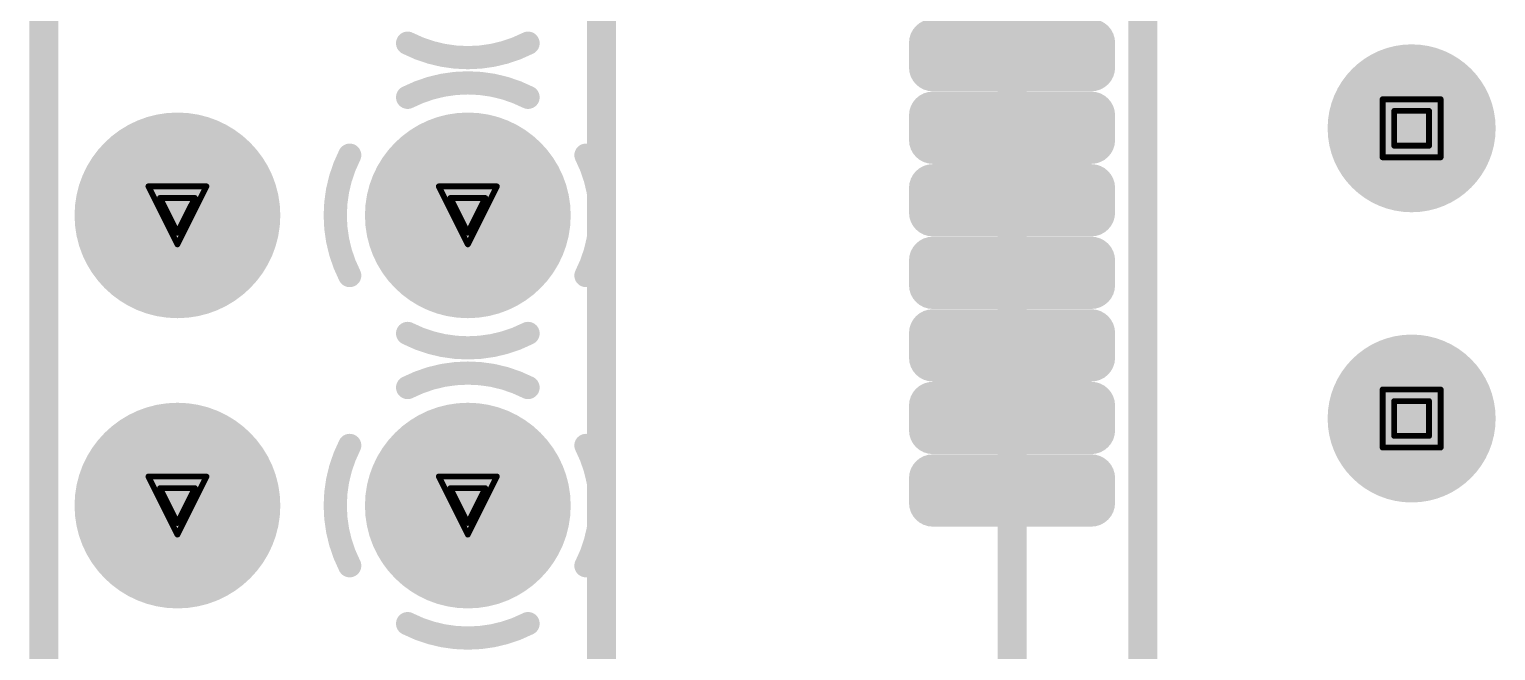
# Model space of a CAD drawing. Header units: inches. Extents: x -1.3 to 11.9, y -6.8 to 4.2.
# Drawn here: x 2.979 to 3.484, y 2.025 to 2.239 of the extents above; entities that cross this region are included whole.
import ezdxf

# ---------------------------------------------------------------- set-up
doc = ezdxf.new("R2010")
doc.units = ezdxf.units.IN
doc.header["$MEASUREMENT"] = 0
for name, color, linetype in [('02_GND1', 76, 'Continuous'), ('03_SIG1', 76, 'Continuous'), ('04_GND2', 16, 'Continuous'), ('05_SIG2', 156, 'Continuous'), ('06_GND3', 216, 'Continuous'), ('07_SIG3', 216, 'Continuous'), ('08_GND4', 136, 'Continuous'), ('09_PWR1', 136, 'Continuous'), ('10_PWR2', 136, 'Continuous'), ('11_GND5', 136, 'Continuous'), ('12_SIG4', 7, 'Continuous'), ('13_GND6', 136, 'Continuous'), ('14_SIG5', 136, 'Continuous'), ('15_GND7', 136, 'Continuous'), ('BOTTOM', 5, 'Continuous'), ('Bottom Solder', 6, 'Continuous'), ('FAB_DWG_INFO', 1, 'Continuous'), ('Multi-Layer', 9, 'Continuous'), ('Pad Holes', 156, 'Continuous'), ('TOP', 1, 'Continuous'), ('Top Overlay', 2, 'Continuous'), ('Top Paste', 8, 'Continuous'), ('Top Solder', 216, 'Continuous')]:
    doc.layers.add(name, color=color, linetype=linetype)

# ---------------------------------------------------------------- blocks, each defined once
blk = doc.blocks.new('HEADER_10_2_29')
at = {"layer": '02_GND1'}
h = blk.add_hatch(color=76, dxfattribs=at)
edge = h.paths.add_edge_path()
edge.add_arc((0.7, 0), 0.03365, 0, 360)
h = blk.add_hatch(color=76, dxfattribs=at)
edge = h.paths.add_edge_path()
edge.add_arc((0.8, 0), 0.03365, 0, 360)
at = {"layer": '03_SIG1'}
h = blk.add_hatch(color=76, dxfattribs=at)
edge = h.paths.add_edge_path()
edge.add_arc((0.7, 0.1), 0.03346, 0, 360)
h = blk.add_hatch(color=76, dxfattribs=at)
edge = h.paths.add_edge_path()
edge.add_arc((0.8, 0.1), 0.03346, 0, 360)
h = blk.add_hatch(color=76, dxfattribs=at)
edge = h.paths.add_edge_path()
edge.add_arc((0.7, 0), 0.03346, 0, 360)
h = blk.add_hatch(color=76, dxfattribs=at)
edge = h.paths.add_edge_path()
edge.add_arc((0.8, 0), 0.03346, 0, 360)
at = {"layer": '04_GND2'}
h = blk.add_hatch(color=16, dxfattribs=at)
edge = h.paths.add_edge_path()
edge.add_arc((0.7, 0), 0.03365, 0, 360)
h = blk.add_hatch(color=16, dxfattribs=at)
edge = h.paths.add_edge_path()
edge.add_arc((0.8, 0), 0.03365, 0, 360)
at = {"layer": '05_SIG2'}
h = blk.add_hatch(color=156, dxfattribs=at)
edge = h.paths.add_edge_path()
edge.add_arc((0.7, 0.1), 0.03346, 0, 360)
h = blk.add_hatch(color=156, dxfattribs=at)
edge = h.paths.add_edge_path()
edge.add_arc((0.8, 0.1), 0.03346, 0, 360)
h = blk.add_hatch(color=156, dxfattribs=at)
edge = h.paths.add_edge_path()
edge.add_arc((0.7, 0), 0.03346, 0, 360)
h = blk.add_hatch(color=156, dxfattribs=at)
edge = h.paths.add_edge_path()
edge.add_arc((0.8, 0), 0.03346, 0, 360)
at = {"layer": '06_GND3'}
h = blk.add_hatch(color=216, dxfattribs=at)
edge = h.paths.add_edge_path()
edge.add_arc((0.7, 0), 0.03365, 0, 360)
h = blk.add_hatch(color=216, dxfattribs=at)
edge = h.paths.add_edge_path()
edge.add_arc((0.8, 0), 0.03365, 0, 360)
at = {"layer": '07_SIG3'}
h = blk.add_hatch(color=216, dxfattribs=at)
edge = h.paths.add_edge_path()
edge.add_arc((0.7, 0.1), 0.03346, 0, 360)
h = blk.add_hatch(color=216, dxfattribs=at)
edge = h.paths.add_edge_path()
edge.add_arc((0.8, 0.1), 0.03346, 0, 360)
h = blk.add_hatch(color=216, dxfattribs=at)
edge = h.paths.add_edge_path()
edge.add_arc((0.7, 0), 0.03346, 0, 360)
h = blk.add_hatch(color=216, dxfattribs=at)
edge = h.paths.add_edge_path()
edge.add_arc((0.8, 0), 0.03346, 0, 360)
at = {"layer": '08_GND4'}
h = blk.add_hatch(color=136, dxfattribs=at)
edge = h.paths.add_edge_path()
edge.add_arc((0.7, 0), 0.03365, 0, 360)
h = blk.add_hatch(color=136, dxfattribs=at)
edge = h.paths.add_edge_path()
edge.add_arc((0.8, 0), 0.03365, 0, 360)
at = {"layer": '09_PWR1'}
h = blk.add_hatch(color=136, dxfattribs=at)
edge = h.paths.add_edge_path()
edge.add_arc((0.7, 0.1), 0.03365, 0, 360)
h = blk.add_hatch(color=136, dxfattribs=at)
edge = h.paths.add_edge_path()
edge.add_arc((0.8, 0.1), 0.03365, 0, 360)
h = blk.add_hatch(color=136, dxfattribs=at)
edge = h.paths.add_edge_path()
edge.add_arc((0.7, 0), 0.03365, 0, 360)
h = blk.add_hatch(color=136, dxfattribs=at)
edge = h.paths.add_edge_path()
edge.add_arc((0.8, 0), 0.03365, 0, 360)
at = {"layer": '10_PWR2'}
h = blk.add_hatch(color=136, dxfattribs=at)
edge = h.paths.add_edge_path()
edge.add_arc((0.7, 0.1), 0.03365, 0, 360)
h = blk.add_hatch(color=136, dxfattribs=at)
edge = h.paths.add_edge_path()
edge.add_arc((0.8, 0.1), 0.03365, 0, 360)
h = blk.add_hatch(color=136, dxfattribs=at)
edge = h.paths.add_edge_path()
edge.add_arc((0.7, 0), 0.03365, 0, 360)
h = blk.add_hatch(color=136, dxfattribs=at)
edge = h.paths.add_edge_path()
edge.add_arc((0.8, 0), 0.03365, 0, 360)
at = {"layer": '11_GND5'}
h = blk.add_hatch(color=136, dxfattribs=at)
edge = h.paths.add_edge_path()
edge.add_arc((0.7, 0.1), 0.03365, 0, 360)
h = blk.add_hatch(color=136, dxfattribs=at)
edge = h.paths.add_edge_path()
edge.add_arc((0.8, 0.1), 0.03365, 0, 360)
h = blk.add_hatch(color=136, dxfattribs=at)
edge = h.paths.add_edge_path()
edge.add_arc((0.7, 0), 0.03365, 0, 360)
h = blk.add_hatch(color=136, dxfattribs=at)
edge = h.paths.add_edge_path()
edge.add_arc((0.8, 0), 0.03365, 0, 360)
at = {"layer": '12_SIG4'}
h = blk.add_hatch(color=7, dxfattribs=at)
edge = h.paths.add_edge_path()
edge.add_arc((0.7, 0.1), 0.03346, 0, 360)
h = blk.add_hatch(color=7, dxfattribs=at)
edge = h.paths.add_edge_path()
edge.add_arc((0.8, 0.1), 0.03346, 0, 360)
h = blk.add_hatch(color=7, dxfattribs=at)
edge = h.paths.add_edge_path()
edge.add_arc((0.7, 0), 0.03346, 0, 360)
h = blk.add_hatch(color=7, dxfattribs=at)
edge = h.paths.add_edge_path()
edge.add_arc((0.8, 0), 0.03346, 0, 360)
at = {"layer": '13_GND6'}
h = blk.add_hatch(color=136, dxfattribs=at)
edge = h.paths.add_edge_path()
edge.add_arc((0.7, 0.1), 0.03365, 0, 360)
h = blk.add_hatch(color=136, dxfattribs=at)
edge = h.paths.add_edge_path()
edge.add_arc((0.8, 0.1), 0.03365, 0, 360)
h = blk.add_hatch(color=136, dxfattribs=at)
edge = h.paths.add_edge_path()
edge.add_arc((0.7, 0), 0.03365, 0, 360)
h = blk.add_hatch(color=136, dxfattribs=at)
edge = h.paths.add_edge_path()
edge.add_arc((0.8, 0), 0.03365, 0, 360)
at = {"layer": '14_SIG5'}
h = blk.add_hatch(color=136, dxfattribs=at)
edge = h.paths.add_edge_path()
edge.add_arc((0.7, 0.1), 0.03346, 0, 360)
h = blk.add_hatch(color=136, dxfattribs=at)
edge = h.paths.add_edge_path()
edge.add_arc((0.8, 0.1), 0.03346, 0, 360)
h = blk.add_hatch(color=136, dxfattribs=at)
edge = h.paths.add_edge_path()
edge.add_arc((0.7, 0), 0.03346, 0, 360)
h = blk.add_hatch(color=136, dxfattribs=at)
edge = h.paths.add_edge_path()
edge.add_arc((0.8, 0), 0.03346, 0, 360)
at = {"layer": '15_GND7'}
h = blk.add_hatch(color=136, dxfattribs=at)
edge = h.paths.add_edge_path()
edge.add_arc((0.7, 0.1), 0.03365, 0, 360)
h = blk.add_hatch(color=136, dxfattribs=at)
edge = h.paths.add_edge_path()
edge.add_arc((0.8, 0.1), 0.03365, 0, 360)
h = blk.add_hatch(color=136, dxfattribs=at)
edge = h.paths.add_edge_path()
edge.add_arc((0.7, 0), 0.03365, 0, 360)
h = blk.add_hatch(color=136, dxfattribs=at)
edge = h.paths.add_edge_path()
edge.add_arc((0.8, 0), 0.03365, 0, 360)
at = {"layer": 'BOTTOM'}
h = blk.add_hatch(color=5, dxfattribs=at)
edge = h.paths.add_edge_path()
edge.add_arc((0.7, 0.1), 0.03346, 0, 360)
h = blk.add_hatch(color=5, dxfattribs=at)
edge = h.paths.add_edge_path()
edge.add_arc((0.8, 0.1), 0.03346, 0, 360)
h = blk.add_hatch(color=5, dxfattribs=at)
edge = h.paths.add_edge_path()
edge.add_arc((0.7, 0), 0.03346, 0, 360)
h = blk.add_hatch(color=5, dxfattribs=at)
edge = h.paths.add_edge_path()
edge.add_arc((0.8, 0), 0.03346, 0, 360)
at = {"layer": 'Bottom Solder'}
h = blk.add_hatch(color=6, dxfattribs=at)
edge = h.paths.add_edge_path()
edge.add_arc((0.7, 0.1), 0.03543, 0, 360)
h = blk.add_hatch(color=6, dxfattribs=at)
edge = h.paths.add_edge_path()
edge.add_arc((0.8, 0.1), 0.03543, 0, 360)
h = blk.add_hatch(color=6, dxfattribs=at)
edge = h.paths.add_edge_path()
edge.add_arc((0.7, 0), 0.03543, 0, 360)
h = blk.add_hatch(color=6, dxfattribs=at)
edge = h.paths.add_edge_path()
edge.add_arc((0.8, 0), 0.03543, 0, 360)
at = {"layer": 'Multi-Layer'}
h = blk.add_hatch(color=9, dxfattribs=at)
edge = h.paths.add_edge_path()
edge.add_arc((0.7, 0.1), 0.03346, 0, 360)
h = blk.add_hatch(color=9, dxfattribs=at)
edge = h.paths.add_edge_path()
edge.add_arc((0.8, 0.1), 0.03346, 0, 360)
h = blk.add_hatch(color=9, dxfattribs=at)
edge = h.paths.add_edge_path()
edge.add_arc((0.7, 0), 0.03346, 0, 360)
h = blk.add_hatch(color=9, dxfattribs=at)
edge = h.paths.add_edge_path()
edge.add_arc((0.8, 0), 0.03346, 0, 360)
at = {"layer": 'Pad Holes'}
h = blk.add_hatch(color=7, dxfattribs=at)
edge = h.paths.add_edge_path()
edge.add_arc((0.7, 0.1), 0.02165, 0, 360)
h = blk.add_hatch(color=7, dxfattribs=at)
edge = h.paths.add_edge_path()
edge.add_arc((0.8, 0.1), 0.02165, 0, 360)
h = blk.add_hatch(color=7, dxfattribs=at)
edge = h.paths.add_edge_path()
edge.add_arc((0.7, 0), 0.02165, 0, 360)
h = blk.add_hatch(color=7, dxfattribs=at)
edge = h.paths.add_edge_path()
edge.add_arc((0.8, 0), 0.02165, 0, 360)
at = {"layer": 'TOP'}
h = blk.add_hatch(color=1, dxfattribs=at)
edge = h.paths.add_edge_path()
edge.add_arc((0.7, 0.1), 0.03346, 0, 360)
h = blk.add_hatch(color=1, dxfattribs=at)
edge = h.paths.add_edge_path()
edge.add_arc((0.8, 0.1), 0.03346, 0, 360)
h = blk.add_hatch(color=1, dxfattribs=at)
edge = h.paths.add_edge_path()
edge.add_arc((0.7, 0), 0.03346, 0, 360)
h = blk.add_hatch(color=1, dxfattribs=at)
edge = h.paths.add_edge_path()
edge.add_arc((0.8, 0), 0.03346, 0, 360)
at = {"layer": 'Top Solder'}
h = blk.add_hatch(color=216, dxfattribs=at)
edge = h.paths.add_edge_path()
edge.add_arc((0.7, 0.1), 0.03543, 0, 360)
h = blk.add_hatch(color=216, dxfattribs=at)
edge = h.paths.add_edge_path()
edge.add_arc((0.8, 0.1), 0.03543, 0, 360)
h = blk.add_hatch(color=216, dxfattribs=at)
edge = h.paths.add_edge_path()
edge.add_arc((0.7, 0), 0.03543, 0, 360)
h = blk.add_hatch(color=216, dxfattribs=at)
edge = h.paths.add_edge_path()
edge.add_arc((0.8, 0), 0.03543, 0, 360)
at = {"layer": '02_GND1'}
for points in [[(0.67927, 0.14068, 0.008, 0.008, -0.240079), (0.72073, 0.14068, 0.008, 0.008, 0)], [(0.77927, 0.14068, 0.008, 0.008, -0.240079), (0.82073, 0.14068, 0.008, 0.008, 0)], [(0.64068, 0.12073, 0.008, 0.008, -0.240079), (0.64068, 0.07927, 0.008, 0.008, 0)], [(0.65932, 0.07927, 0.008, 0.008, -0.240079), (0.65932, 0.12073, 0.008, 0.008, 0)], [(0.74068, 0.12073, 0.008, 0.008, -0.240079), (0.74068, 0.07927, 0.008, 0.008, 0)], [(0.75932, 0.07927, 0.008, 0.008, -0.240079), (0.75932, 0.12073, 0.008, 0.008, 0)], [(0.84068, 0.12073, 0.008, 0.008, -0.240079), (0.84068, 0.07927, 0.008, 0.008, 0)], [(0.72073, 0.05932, 0.008, 0.008, -0.240079), (0.67927, 0.05932, 0.008, 0.008, 0)], [(0.82073, 0.05932, 0.008, 0.008, -0.240079), (0.77927, 0.05932, 0.008, 0.008, 0)]]:
    blk.add_lwpolyline(points, format="xyseb", dxfattribs=at)
for points in [[(0.67727, 0.14068, 0.004, 0.004, 1), (0.68127, 0.14068, 0.004, 0.004, 1)], [(0.71873, 0.14068, 0.004, 0.004, 1), (0.72273, 0.14068, 0.004, 0.004, 1)], [(0.77727, 0.14068, 0.004, 0.004, 1), (0.78127, 0.14068, 0.004, 0.004, 1)], [(0.81873, 0.14068, 0.004, 0.004, 1), (0.82273, 0.14068, 0.004, 0.004, 1)], [(0.63868, 0.12073, 0.004, 0.004, 1), (0.64268, 0.12073, 0.004, 0.004, 1)], [(0.65732, 0.12073, 0.004, 0.004, 1), (0.66132, 0.12073, 0.004, 0.004, 1)], [(0.73868, 0.12073, 0.004, 0.004, 1), (0.74268, 0.12073, 0.004, 0.004, 1)], [(0.75732, 0.12073, 0.004, 0.004, 1), (0.76132, 0.12073, 0.004, 0.004, 1)], [(0.83868, 0.12073, 0.004, 0.004, 1), (0.84268, 0.12073, 0.004, 0.004, 1)], [(0.63868, 0.07927, 0.004, 0.004, 1), (0.64268, 0.07927, 0.004, 0.004, 1)], [(0.65732, 0.07927, 0.004, 0.004, 1), (0.66132, 0.07927, 0.004, 0.004, 1)], [(0.73868, 0.07927, 0.004, 0.004, 1), (0.74268, 0.07927, 0.004, 0.004, 1)], [(0.75732, 0.07927, 0.004, 0.004, 1), (0.76132, 0.07927, 0.004, 0.004, 1)], [(0.83868, 0.07927, 0.004, 0.004, 1), (0.84268, 0.07927, 0.004, 0.004, 1)], [(0.67727, 0.05932, 0.004, 0.004, 1), (0.68127, 0.05932, 0.004, 0.004, 1)], [(0.71873, 0.05932, 0.004, 0.004, 1), (0.72273, 0.05932, 0.004, 0.004, 1)], [(0.77727, 0.05932, 0.004, 0.004, 1), (0.78127, 0.05932, 0.004, 0.004, 1)], [(0.81873, 0.05932, 0.004, 0.004, 1), (0.82273, 0.05932, 0.004, 0.004, 1)]]:
    blk.add_lwpolyline(points, format="xyseb", close=True, dxfattribs=at)
at = {"layer": '04_GND2'}
for points in [[(0.67927, 0.14068, 0.008, 0.008, -0.240079), (0.72073, 0.14068, 0.008, 0.008, 0)], [(0.77927, 0.14068, 0.008, 0.008, -0.240079), (0.82073, 0.14068, 0.008, 0.008, 0)], [(0.64068, 0.12073, 0.008, 0.008, -0.240079), (0.64068, 0.07927, 0.008, 0.008, 0)], [(0.65932, 0.07927, 0.008, 0.008, -0.240079), (0.65932, 0.12073, 0.008, 0.008, 0)], [(0.74068, 0.12073, 0.008, 0.008, -0.240079), (0.74068, 0.07927, 0.008, 0.008, 0)], [(0.75932, 0.07927, 0.008, 0.008, -0.240079), (0.75932, 0.12073, 0.008, 0.008, 0)], [(0.84068, 0.12073, 0.008, 0.008, -0.240079), (0.84068, 0.07927, 0.008, 0.008, 0)], [(0.72073, 0.05932, 0.008, 0.008, -0.240079), (0.67927, 0.05932, 0.008, 0.008, 0)], [(0.82073, 0.05932, 0.008, 0.008, -0.240079), (0.77927, 0.05932, 0.008, 0.008, 0)]]:
    blk.add_lwpolyline(points, format="xyseb", dxfattribs=at)
for points in [[(0.67727, 0.14068, 0.004, 0.004, 1), (0.68127, 0.14068, 0.004, 0.004, 1)], [(0.71873, 0.14068, 0.004, 0.004, 1), (0.72273, 0.14068, 0.004, 0.004, 1)], [(0.77727, 0.14068, 0.004, 0.004, 1), (0.78127, 0.14068, 0.004, 0.004, 1)], [(0.81873, 0.14068, 0.004, 0.004, 1), (0.82273, 0.14068, 0.004, 0.004, 1)], [(0.63868, 0.12073, 0.004, 0.004, 1), (0.64268, 0.12073, 0.004, 0.004, 1)], [(0.65732, 0.12073, 0.004, 0.004, 1), (0.66132, 0.12073, 0.004, 0.004, 1)], [(0.73868, 0.12073, 0.004, 0.004, 1), (0.74268, 0.12073, 0.004, 0.004, 1)], [(0.75732, 0.12073, 0.004, 0.004, 1), (0.76132, 0.12073, 0.004, 0.004, 1)], [(0.83868, 0.12073, 0.004, 0.004, 1), (0.84268, 0.12073, 0.004, 0.004, 1)], [(0.63868, 0.07927, 0.004, 0.004, 1), (0.64268, 0.07927, 0.004, 0.004, 1)], [(0.65732, 0.07927, 0.004, 0.004, 1), (0.66132, 0.07927, 0.004, 0.004, 1)], [(0.73868, 0.07927, 0.004, 0.004, 1), (0.74268, 0.07927, 0.004, 0.004, 1)], [(0.75732, 0.07927, 0.004, 0.004, 1), (0.76132, 0.07927, 0.004, 0.004, 1)], [(0.83868, 0.07927, 0.004, 0.004, 1), (0.84268, 0.07927, 0.004, 0.004, 1)], [(0.67727, 0.05932, 0.004, 0.004, 1), (0.68127, 0.05932, 0.004, 0.004, 1)], [(0.71873, 0.05932, 0.004, 0.004, 1), (0.72273, 0.05932, 0.004, 0.004, 1)], [(0.77727, 0.05932, 0.004, 0.004, 1), (0.78127, 0.05932, 0.004, 0.004, 1)], [(0.81873, 0.05932, 0.004, 0.004, 1), (0.82273, 0.05932, 0.004, 0.004, 1)]]:
    blk.add_lwpolyline(points, format="xyseb", close=True, dxfattribs=at)
at = {"layer": '06_GND3'}
for points in [[(0.67927, 0.14068, 0.008, 0.008, -0.240079), (0.72073, 0.14068, 0.008, 0.008, 0)], [(0.77927, 0.14068, 0.008, 0.008, -0.240079), (0.82073, 0.14068, 0.008, 0.008, 0)], [(0.64068, 0.12073, 0.008, 0.008, -0.240079), (0.64068, 0.07927, 0.008, 0.008, 0)], [(0.65932, 0.07927, 0.008, 0.008, -0.240079), (0.65932, 0.12073, 0.008, 0.008, 0)], [(0.74068, 0.12073, 0.008, 0.008, -0.240079), (0.74068, 0.07927, 0.008, 0.008, 0)], [(0.75932, 0.07927, 0.008, 0.008, -0.240079), (0.75932, 0.12073, 0.008, 0.008, 0)], [(0.84068, 0.12073, 0.008, 0.008, -0.240079), (0.84068, 0.07927, 0.008, 0.008, 0)], [(0.72073, 0.05932, 0.008, 0.008, -0.240079), (0.67927, 0.05932, 0.008, 0.008, 0)], [(0.82073, 0.05932, 0.008, 0.008, -0.240079), (0.77927, 0.05932, 0.008, 0.008, 0)]]:
    blk.add_lwpolyline(points, format="xyseb", dxfattribs=at)
for points in [[(0.67727, 0.14068, 0.004, 0.004, 1), (0.68127, 0.14068, 0.004, 0.004, 1)], [(0.71873, 0.14068, 0.004, 0.004, 1), (0.72273, 0.14068, 0.004, 0.004, 1)], [(0.77727, 0.14068, 0.004, 0.004, 1), (0.78127, 0.14068, 0.004, 0.004, 1)], [(0.81873, 0.14068, 0.004, 0.004, 1), (0.82273, 0.14068, 0.004, 0.004, 1)], [(0.63868, 0.12073, 0.004, 0.004, 1), (0.64268, 0.12073, 0.004, 0.004, 1)], [(0.65732, 0.12073, 0.004, 0.004, 1), (0.66132, 0.12073, 0.004, 0.004, 1)], [(0.73868, 0.12073, 0.004, 0.004, 1), (0.74268, 0.12073, 0.004, 0.004, 1)], [(0.75732, 0.12073, 0.004, 0.004, 1), (0.76132, 0.12073, 0.004, 0.004, 1)], [(0.83868, 0.12073, 0.004, 0.004, 1), (0.84268, 0.12073, 0.004, 0.004, 1)], [(0.63868, 0.07927, 0.004, 0.004, 1), (0.64268, 0.07927, 0.004, 0.004, 1)], [(0.65732, 0.07927, 0.004, 0.004, 1), (0.66132, 0.07927, 0.004, 0.004, 1)], [(0.73868, 0.07927, 0.004, 0.004, 1), (0.74268, 0.07927, 0.004, 0.004, 1)], [(0.75732, 0.07927, 0.004, 0.004, 1), (0.76132, 0.07927, 0.004, 0.004, 1)], [(0.83868, 0.07927, 0.004, 0.004, 1), (0.84268, 0.07927, 0.004, 0.004, 1)], [(0.67727, 0.05932, 0.004, 0.004, 1), (0.68127, 0.05932, 0.004, 0.004, 1)], [(0.71873, 0.05932, 0.004, 0.004, 1), (0.72273, 0.05932, 0.004, 0.004, 1)], [(0.77727, 0.05932, 0.004, 0.004, 1), (0.78127, 0.05932, 0.004, 0.004, 1)], [(0.81873, 0.05932, 0.004, 0.004, 1), (0.82273, 0.05932, 0.004, 0.004, 1)]]:
    blk.add_lwpolyline(points, format="xyseb", close=True, dxfattribs=at)
at = {"layer": '08_GND4'}
for points in [[(0.67927, 0.14068, 0.008, 0.008, -0.240079), (0.72073, 0.14068, 0.008, 0.008, 0)], [(0.77927, 0.14068, 0.008, 0.008, -0.240079), (0.82073, 0.14068, 0.008, 0.008, 0)], [(0.64068, 0.12073, 0.008, 0.008, -0.240079), (0.64068, 0.07927, 0.008, 0.008, 0)], [(0.65932, 0.07927, 0.008, 0.008, -0.240079), (0.65932, 0.12073, 0.008, 0.008, 0)], [(0.74068, 0.12073, 0.008, 0.008, -0.240079), (0.74068, 0.07927, 0.008, 0.008, 0)], [(0.75932, 0.07927, 0.008, 0.008, -0.240079), (0.75932, 0.12073, 0.008, 0.008, 0)], [(0.84068, 0.12073, 0.008, 0.008, -0.240079), (0.84068, 0.07927, 0.008, 0.008, 0)], [(0.72073, 0.05932, 0.008, 0.008, -0.240079), (0.67927, 0.05932, 0.008, 0.008, 0)], [(0.82073, 0.05932, 0.008, 0.008, -0.240079), (0.77927, 0.05932, 0.008, 0.008, 0)]]:
    blk.add_lwpolyline(points, format="xyseb", dxfattribs=at)
for points in [[(0.67727, 0.14068, 0.004, 0.004, 1), (0.68127, 0.14068, 0.004, 0.004, 1)], [(0.71873, 0.14068, 0.004, 0.004, 1), (0.72273, 0.14068, 0.004, 0.004, 1)], [(0.77727, 0.14068, 0.004, 0.004, 1), (0.78127, 0.14068, 0.004, 0.004, 1)], [(0.81873, 0.14068, 0.004, 0.004, 1), (0.82273, 0.14068, 0.004, 0.004, 1)], [(0.63868, 0.12073, 0.004, 0.004, 1), (0.64268, 0.12073, 0.004, 0.004, 1)], [(0.65732, 0.12073, 0.004, 0.004, 1), (0.66132, 0.12073, 0.004, 0.004, 1)], [(0.73868, 0.12073, 0.004, 0.004, 1), (0.74268, 0.12073, 0.004, 0.004, 1)], [(0.75732, 0.12073, 0.004, 0.004, 1), (0.76132, 0.12073, 0.004, 0.004, 1)], [(0.83868, 0.12073, 0.004, 0.004, 1), (0.84268, 0.12073, 0.004, 0.004, 1)], [(0.63868, 0.07927, 0.004, 0.004, 1), (0.64268, 0.07927, 0.004, 0.004, 1)], [(0.65732, 0.07927, 0.004, 0.004, 1), (0.66132, 0.07927, 0.004, 0.004, 1)], [(0.73868, 0.07927, 0.004, 0.004, 1), (0.74268, 0.07927, 0.004, 0.004, 1)], [(0.75732, 0.07927, 0.004, 0.004, 1), (0.76132, 0.07927, 0.004, 0.004, 1)], [(0.83868, 0.07927, 0.004, 0.004, 1), (0.84268, 0.07927, 0.004, 0.004, 1)], [(0.67727, 0.05932, 0.004, 0.004, 1), (0.68127, 0.05932, 0.004, 0.004, 1)], [(0.71873, 0.05932, 0.004, 0.004, 1), (0.72273, 0.05932, 0.004, 0.004, 1)], [(0.77727, 0.05932, 0.004, 0.004, 1), (0.78127, 0.05932, 0.004, 0.004, 1)], [(0.81873, 0.05932, 0.004, 0.004, 1), (0.82273, 0.05932, 0.004, 0.004, 1)]]:
    blk.add_lwpolyline(points, format="xyseb", close=True, dxfattribs=at)
at = {"layer": '11_GND5'}
blk.add_lwpolyline([(0.64068, 0.12073, 0.008, 0.008, -0.240079), (0.64068, 0.07927, 0.008, 0.008, 0)], format="xyseb", dxfattribs=at)
for points in [[(0.63868, 0.12073, 0.004, 0.004, 1), (0.64268, 0.12073, 0.004, 0.004, 1)], [(0.63868, 0.07927, 0.004, 0.004, 1), (0.64268, 0.07927, 0.004, 0.004, 1)]]:
    blk.add_lwpolyline(points, format="xyseb", close=True, dxfattribs=at)
at = {"layer": '13_GND6'}
blk.add_lwpolyline([(0.64068, 0.12073, 0.008, 0.008, -0.240079), (0.64068, 0.07927, 0.008, 0.008, 0)], format="xyseb", dxfattribs=at)
for points in [[(0.63868, 0.12073, 0.004, 0.004, 1), (0.64268, 0.12073, 0.004, 0.004, 1)], [(0.63868, 0.07927, 0.004, 0.004, 1), (0.64268, 0.07927, 0.004, 0.004, 1)]]:
    blk.add_lwpolyline(points, format="xyseb", close=True, dxfattribs=at)
at = {"layer": '15_GND7'}
blk.add_lwpolyline([(0.64068, 0.12073, 0.008, 0.008, -0.240079), (0.64068, 0.07927, 0.008, 0.008, 0)], format="xyseb", dxfattribs=at)
for points in [[(0.63868, 0.12073, 0.004, 0.004, 1), (0.64268, 0.12073, 0.004, 0.004, 1)], [(0.63868, 0.07927, 0.004, 0.004, 1), (0.64268, 0.07927, 0.004, 0.004, 1)]]:
    blk.add_lwpolyline(points, format="xyseb", close=True, dxfattribs=at)
at = {"layer": 'Top Overlay'}
for points in [[(0.95, 0.146, 0.01, 0.01, 0), (-0.05, 0.146, 0.01, 0.01, 0)], [(0.95, -0.046, 0.01, 0.01, 0), (-0.05, -0.046, 0.01, 0.01, 0)]]:
    blk.add_lwpolyline(points, format="xyseb", dxfattribs=at)
blk = doc.blocks.new('MICTOR_38_PIN_39')
at = {"layer": '02_GND1'}
h = blk.add_hatch(color=76, dxfattribs=at)
edge = h.paths.add_edge_path()
edge.add_arc((-0.4252, -0.1376), 0.02893, 0, 360)
h = blk.add_hatch(color=76, dxfattribs=at)
edge = h.paths.add_edge_path()
edge.add_arc((-0.3252, -0.1376), 0.02893, 0, 360)
at = {"layer": '03_SIG1'}
h = blk.add_hatch(color=76, dxfattribs=at)
edge = h.paths.add_edge_path()
edge.add_arc((-0.4252, -0.1376), 0.02362, 0, 360)
h = blk.add_hatch(color=76, dxfattribs=at)
edge = h.paths.add_edge_path()
edge.add_arc((-0.3252, -0.1376), 0.02362, 0, 360)
at = {"layer": '04_GND2'}
h = blk.add_hatch(color=16, dxfattribs=at)
edge = h.paths.add_edge_path()
edge.add_arc((-0.4252, -0.1376), 0.02893, 0, 360)
h = blk.add_hatch(color=16, dxfattribs=at)
edge = h.paths.add_edge_path()
edge.add_arc((-0.3252, -0.1376), 0.02893, 0, 360)
at = {"layer": '05_SIG2'}
h = blk.add_hatch(color=156, dxfattribs=at)
edge = h.paths.add_edge_path()
edge.add_arc((-0.4252, -0.1376), 0.02362, 0, 360)
h = blk.add_hatch(color=156, dxfattribs=at)
edge = h.paths.add_edge_path()
edge.add_arc((-0.3252, -0.1376), 0.02362, 0, 360)
at = {"layer": '06_GND3'}
h = blk.add_hatch(color=216, dxfattribs=at)
edge = h.paths.add_edge_path()
edge.add_arc((-0.4252, -0.1376), 0.02893, 0, 360)
h = blk.add_hatch(color=216, dxfattribs=at)
edge = h.paths.add_edge_path()
edge.add_arc((-0.3252, -0.1376), 0.02893, 0, 360)
at = {"layer": '07_SIG3'}
h = blk.add_hatch(color=216, dxfattribs=at)
edge = h.paths.add_edge_path()
edge.add_arc((-0.4252, -0.1376), 0.02362, 0, 360)
h = blk.add_hatch(color=216, dxfattribs=at)
edge = h.paths.add_edge_path()
edge.add_arc((-0.3252, -0.1376), 0.02362, 0, 360)
at = {"layer": '08_GND4'}
h = blk.add_hatch(color=136, dxfattribs=at)
edge = h.paths.add_edge_path()
edge.add_arc((-0.4252, -0.1376), 0.02893, 0, 360)
h = blk.add_hatch(color=136, dxfattribs=at)
edge = h.paths.add_edge_path()
edge.add_arc((-0.3252, -0.1376), 0.02893, 0, 360)
at = {"layer": '09_PWR1'}
h = blk.add_hatch(color=136, dxfattribs=at)
edge = h.paths.add_edge_path()
edge.add_arc((-0.4252, -0.1376), 0.02893, 0, 360)
h = blk.add_hatch(color=136, dxfattribs=at)
edge = h.paths.add_edge_path()
edge.add_arc((-0.3252, -0.1376), 0.02893, 0, 360)
at = {"layer": '10_PWR2'}
h = blk.add_hatch(color=136, dxfattribs=at)
edge = h.paths.add_edge_path()
edge.add_arc((-0.4252, -0.1376), 0.02893, 0, 360)
h = blk.add_hatch(color=136, dxfattribs=at)
edge = h.paths.add_edge_path()
edge.add_arc((-0.3252, -0.1376), 0.02893, 0, 360)
at = {"layer": '11_GND5'}
h = blk.add_hatch(color=136, dxfattribs=at)
edge = h.paths.add_edge_path()
edge.add_arc((-0.4252, -0.1376), 0.02893, 0, 360)
h = blk.add_hatch(color=136, dxfattribs=at)
edge = h.paths.add_edge_path()
edge.add_arc((-0.3252, -0.1376), 0.02893, 0, 360)
at = {"layer": '12_SIG4'}
h = blk.add_hatch(color=7, dxfattribs=at)
edge = h.paths.add_edge_path()
edge.add_arc((-0.4252, -0.1376), 0.02362, 0, 360)
h = blk.add_hatch(color=7, dxfattribs=at)
edge = h.paths.add_edge_path()
edge.add_arc((-0.3252, -0.1376), 0.02362, 0, 360)
at = {"layer": '13_GND6'}
h = blk.add_hatch(color=136, dxfattribs=at)
edge = h.paths.add_edge_path()
edge.add_arc((-0.4252, -0.1376), 0.02893, 0, 360)
h = blk.add_hatch(color=136, dxfattribs=at)
edge = h.paths.add_edge_path()
edge.add_arc((-0.3252, -0.1376), 0.02893, 0, 360)
at = {"layer": '14_SIG5'}
h = blk.add_hatch(color=136, dxfattribs=at)
edge = h.paths.add_edge_path()
edge.add_arc((-0.4252, -0.1376), 0.02362, 0, 360)
h = blk.add_hatch(color=136, dxfattribs=at)
edge = h.paths.add_edge_path()
edge.add_arc((-0.3252, -0.1376), 0.02362, 0, 360)
at = {"layer": '15_GND7'}
h = blk.add_hatch(color=136, dxfattribs=at)
edge = h.paths.add_edge_path()
edge.add_arc((-0.4252, -0.1376), 0.02893, 0, 360)
h = blk.add_hatch(color=136, dxfattribs=at)
edge = h.paths.add_edge_path()
edge.add_arc((-0.3252, -0.1376), 0.02893, 0, 360)
at = {"layer": 'BOTTOM'}
h = blk.add_hatch(color=5, dxfattribs=at)
edge = h.paths.add_edge_path()
edge.add_arc((-0.4252, -0.1376), 0.02362, 0, 360)
h = blk.add_hatch(color=5, dxfattribs=at)
edge = h.paths.add_edge_path()
edge.add_arc((-0.3252, -0.1376), 0.02362, 0, 360)
at = {"layer": 'Bottom Solder'}
h = blk.add_hatch(color=6, dxfattribs=at)
edge = h.paths.add_edge_path()
edge.add_arc((-0.4252, -0.1376), 0.02762, 0, 360)
h = blk.add_hatch(color=6, dxfattribs=at)
edge = h.paths.add_edge_path()
edge.add_arc((-0.3252, -0.1376), 0.02762, 0, 360)
at = {"layer": 'Multi-Layer'}
h = blk.add_hatch(color=9, dxfattribs=at)
edge = h.paths.add_edge_path()
edge.add_arc((-0.4252, -0.1376), 0.02362, 0, 360)
h = blk.add_hatch(color=9, dxfattribs=at)
edge = h.paths.add_edge_path()
edge.add_arc((-0.3252, -0.1376), 0.02362, 0, 360)
at = {"layer": 'Pad Holes'}
h = blk.add_hatch(color=7, dxfattribs=at)
edge = h.paths.add_edge_path()
edge.add_arc((-0.4252, -0.1376), 0.01693, 0, 360)
h = blk.add_hatch(color=7, dxfattribs=at)
edge = h.paths.add_edge_path()
edge.add_arc((-0.3252, -0.1376), 0.01693, 0, 360)
at = {"layer": 'TOP'}
h = blk.add_hatch(color=1, dxfattribs=at)
edge = h.paths.add_edge_path()
edge.add_arc((-0.45423, 0.02726), 0.00423, 90, 180)
edge.add_line((-0.45846, 0.02726), (-0.45846, -0.02726))
edge.add_arc((-0.45423, -0.02726), 0.00423, 180, 270)
edge.add_line((-0.45423, -0.0315), (-0.44577, -0.0315))
edge.add_arc((-0.44577, -0.02726), 0.00423, 270, 360)
edge.add_line((-0.44154, -0.02726), (-0.44154, 0.02726))
edge.add_arc((-0.44577, 0.02726), 0.00423, 0, 90)
edge.add_line((-0.44577, 0.0315), (-0.45423, 0.0315))
h = blk.add_hatch(color=1, dxfattribs=at)
edge = h.paths.add_edge_path()
edge.add_arc((-0.42923, 0.02726), 0.00423, 90, 180)
edge.add_line((-0.43346, 0.02726), (-0.43346, -0.02726))
edge.add_arc((-0.42923, -0.02726), 0.00423, 180, 270)
edge.add_line((-0.42923, -0.0315), (-0.42077, -0.0315))
edge.add_arc((-0.42077, -0.02726), 0.00423, 270, 360)
edge.add_line((-0.41654, -0.02726), (-0.41654, 0.02726))
edge.add_arc((-0.42077, 0.02726), 0.00423, 0, 90)
edge.add_line((-0.42077, 0.0315), (-0.42923, 0.0315))
h = blk.add_hatch(color=1, dxfattribs=at)
edge = h.paths.add_edge_path()
edge.add_arc((-0.40423, 0.02726), 0.00423, 90, 180)
edge.add_line((-0.40846, 0.02726), (-0.40846, -0.02726))
edge.add_arc((-0.40423, -0.02726), 0.00423, 180, 270)
edge.add_line((-0.40423, -0.0315), (-0.39577, -0.0315))
edge.add_arc((-0.39577, -0.02726), 0.00423, 270, 360)
edge.add_line((-0.39154, -0.02726), (-0.39154, 0.02726))
edge.add_arc((-0.39577, 0.02726), 0.00423, 0, 90)
edge.add_line((-0.39577, 0.0315), (-0.40423, 0.0315))
h = blk.add_hatch(color=1, dxfattribs=at)
edge = h.paths.add_edge_path()
edge.add_arc((-0.37923, 0.02726), 0.00423, 90, 180)
edge.add_line((-0.38346, 0.02726), (-0.38346, -0.02726))
edge.add_arc((-0.37923, -0.02726), 0.00423, 180, 270)
edge.add_line((-0.37923, -0.0315), (-0.37077, -0.0315))
edge.add_arc((-0.37077, -0.02726), 0.00423, 270, 360)
edge.add_line((-0.36654, -0.02726), (-0.36654, 0.02726))
edge.add_arc((-0.37077, 0.02726), 0.00423, 0, 90)
edge.add_line((-0.37077, 0.0315), (-0.37923, 0.0315))
h = blk.add_hatch(color=1, dxfattribs=at)
edge = h.paths.add_edge_path()
edge.add_arc((-0.35423, 0.02726), 0.00423, 90, 180)
edge.add_line((-0.35846, 0.02726), (-0.35846, -0.02726))
edge.add_arc((-0.35423, -0.02726), 0.00423, 180, 270)
edge.add_line((-0.35423, -0.0315), (-0.34577, -0.0315))
edge.add_arc((-0.34577, -0.02726), 0.00423, 270, 360)
edge.add_line((-0.34154, -0.02726), (-0.34154, 0.02726))
edge.add_arc((-0.34577, 0.02726), 0.00423, 0, 90)
edge.add_line((-0.34577, 0.0315), (-0.35423, 0.0315))
h = blk.add_hatch(color=1, dxfattribs=at)
edge = h.paths.add_edge_path()
edge.add_arc((-0.32923, 0.02726), 0.00423, 90, 180)
edge.add_line((-0.33346, 0.02726), (-0.33346, -0.02726))
edge.add_arc((-0.32923, -0.02726), 0.00423, 180, 270)
edge.add_line((-0.32923, -0.0315), (-0.32077, -0.0315))
edge.add_arc((-0.32077, -0.02726), 0.00423, 270, 360)
edge.add_line((-0.31654, -0.02726), (-0.31654, 0.02726))
edge.add_arc((-0.32077, 0.02726), 0.00423, 0, 90)
edge.add_line((-0.32077, 0.0315), (-0.32923, 0.0315))
h = blk.add_hatch(color=1, dxfattribs=at)
edge = h.paths.add_edge_path()
edge.add_arc((-0.30423, 0.02726), 0.00423, 90, 180)
edge.add_line((-0.30846, 0.02726), (-0.30846, -0.02726))
edge.add_arc((-0.30423, -0.02726), 0.00423, 180, 270)
edge.add_line((-0.30423, -0.0315), (-0.29577, -0.0315))
edge.add_arc((-0.29577, -0.02726), 0.00423, 270, 360)
edge.add_line((-0.29154, -0.02726), (-0.29154, 0.02726))
edge.add_arc((-0.29577, 0.02726), 0.00423, 0, 90)
edge.add_line((-0.29577, 0.0315), (-0.30423, 0.0315))
h = blk.add_hatch(color=1, dxfattribs=at)
edge = h.paths.add_edge_path()
edge.add_arc((-0.4252, -0.1376), 0.02362, 0, 360)
h = blk.add_hatch(color=1, dxfattribs=at)
edge = h.paths.add_edge_path()
edge.add_arc((-0.3252, -0.1376), 0.02362, 0, 360)
at = {"layer": 'Top Paste'}
h = blk.add_hatch(color=8, dxfattribs=at)
edge = h.paths.add_edge_path()
edge.add_arc((-0.45423, 0.02726), 0.00423, 90, 180)
edge.add_line((-0.45846, 0.02726), (-0.45846, -0.02726))
edge.add_arc((-0.45423, -0.02726), 0.00423, 180, 270)
edge.add_line((-0.45423, -0.0315), (-0.44577, -0.0315))
edge.add_arc((-0.44577, -0.02726), 0.00423, 270, 360)
edge.add_line((-0.44154, -0.02726), (-0.44154, 0.02726))
edge.add_arc((-0.44577, 0.02726), 0.00423, 0, 90)
edge.add_line((-0.44577, 0.0315), (-0.45423, 0.0315))
h = blk.add_hatch(color=8, dxfattribs=at)
edge = h.paths.add_edge_path()
edge.add_arc((-0.42923, 0.02726), 0.00423, 90, 180)
edge.add_line((-0.43346, 0.02726), (-0.43346, -0.02726))
edge.add_arc((-0.42923, -0.02726), 0.00423, 180, 270)
edge.add_line((-0.42923, -0.0315), (-0.42077, -0.0315))
edge.add_arc((-0.42077, -0.02726), 0.00423, 270, 360)
edge.add_line((-0.41654, -0.02726), (-0.41654, 0.02726))
edge.add_arc((-0.42077, 0.02726), 0.00423, 0, 90)
edge.add_line((-0.42077, 0.0315), (-0.42923, 0.0315))
h = blk.add_hatch(color=8, dxfattribs=at)
edge = h.paths.add_edge_path()
edge.add_arc((-0.40423, 0.02726), 0.00423, 90, 180)
edge.add_line((-0.40846, 0.02726), (-0.40846, -0.02726))
edge.add_arc((-0.40423, -0.02726), 0.00423, 180, 270)
edge.add_line((-0.40423, -0.0315), (-0.39577, -0.0315))
edge.add_arc((-0.39577, -0.02726), 0.00423, 270, 360)
edge.add_line((-0.39154, -0.02726), (-0.39154, 0.02726))
edge.add_arc((-0.39577, 0.02726), 0.00423, 0, 90)
edge.add_line((-0.39577, 0.0315), (-0.40423, 0.0315))
h = blk.add_hatch(color=8, dxfattribs=at)
edge = h.paths.add_edge_path()
edge.add_arc((-0.37923, 0.02726), 0.00423, 90, 180)
edge.add_line((-0.38346, 0.02726), (-0.38346, -0.02726))
edge.add_arc((-0.37923, -0.02726), 0.00423, 180, 270)
edge.add_line((-0.37923, -0.0315), (-0.37077, -0.0315))
edge.add_arc((-0.37077, -0.02726), 0.00423, 270, 360)
edge.add_line((-0.36654, -0.02726), (-0.36654, 0.02726))
edge.add_arc((-0.37077, 0.02726), 0.00423, 0, 90)
edge.add_line((-0.37077, 0.0315), (-0.37923, 0.0315))
h = blk.add_hatch(color=8, dxfattribs=at)
edge = h.paths.add_edge_path()
edge.add_arc((-0.35423, 0.02726), 0.00423, 90, 180)
edge.add_line((-0.35846, 0.02726), (-0.35846, -0.02726))
edge.add_arc((-0.35423, -0.02726), 0.00423, 180, 270)
edge.add_line((-0.35423, -0.0315), (-0.34577, -0.0315))
edge.add_arc((-0.34577, -0.02726), 0.00423, 270, 360)
edge.add_line((-0.34154, -0.02726), (-0.34154, 0.02726))
edge.add_arc((-0.34577, 0.02726), 0.00423, 0, 90)
edge.add_line((-0.34577, 0.0315), (-0.35423, 0.0315))
h = blk.add_hatch(color=8, dxfattribs=at)
edge = h.paths.add_edge_path()
edge.add_arc((-0.32923, 0.02726), 0.00423, 90, 180)
edge.add_line((-0.33346, 0.02726), (-0.33346, -0.02726))
edge.add_arc((-0.32923, -0.02726), 0.00423, 180, 270)
edge.add_line((-0.32923, -0.0315), (-0.32077, -0.0315))
edge.add_arc((-0.32077, -0.02726), 0.00423, 270, 360)
edge.add_line((-0.31654, -0.02726), (-0.31654, 0.02726))
edge.add_arc((-0.32077, 0.02726), 0.00423, 0, 90)
edge.add_line((-0.32077, 0.0315), (-0.32923, 0.0315))
h = blk.add_hatch(color=8, dxfattribs=at)
edge = h.paths.add_edge_path()
edge.add_arc((-0.30423, 0.02726), 0.00423, 90, 180)
edge.add_line((-0.30846, 0.02726), (-0.30846, -0.02726))
edge.add_arc((-0.30423, -0.02726), 0.00423, 180, 270)
edge.add_line((-0.30423, -0.0315), (-0.29577, -0.0315))
edge.add_arc((-0.29577, -0.02726), 0.00423, 270, 360)
edge.add_line((-0.29154, -0.02726), (-0.29154, 0.02726))
edge.add_arc((-0.29577, 0.02726), 0.00423, 0, 90)
edge.add_line((-0.29577, 0.0315), (-0.30423, 0.0315))
at = {"layer": 'Top Solder'}
h = blk.add_hatch(color=216, dxfattribs=at)
edge = h.paths.add_edge_path()
edge.add_arc((-0.45423, 0.02726), 0.00823, 90, 180)
edge.add_line((-0.46246, 0.02726), (-0.46246, -0.02726))
edge.add_arc((-0.45423, -0.02726), 0.00823, 180, 270)
edge.add_line((-0.45423, -0.0355), (-0.44577, -0.0355))
edge.add_arc((-0.44577, -0.02726), 0.00823, 270, 360)
edge.add_line((-0.43754, -0.02726), (-0.43754, 0.02726))
edge.add_arc((-0.44577, 0.02726), 0.00823, 0, 90)
edge.add_line((-0.44577, 0.0355), (-0.45423, 0.0355))
h = blk.add_hatch(color=216, dxfattribs=at)
edge = h.paths.add_edge_path()
edge.add_arc((-0.42923, 0.02726), 0.00823, 90, 180)
edge.add_line((-0.43746, 0.02726), (-0.43746, -0.02726))
edge.add_arc((-0.42923, -0.02726), 0.00823, 180, 270)
edge.add_line((-0.42923, -0.0355), (-0.42077, -0.0355))
edge.add_arc((-0.42077, -0.02726), 0.00823, 270, 360)
edge.add_line((-0.41254, -0.02726), (-0.41254, 0.02726))
edge.add_arc((-0.42077, 0.02726), 0.00823, 0, 90)
edge.add_line((-0.42077, 0.0355), (-0.42923, 0.0355))
h = blk.add_hatch(color=216, dxfattribs=at)
edge = h.paths.add_edge_path()
edge.add_arc((-0.40423, 0.02726), 0.00823, 90, 180)
edge.add_line((-0.41246, 0.02726), (-0.41246, -0.02726))
edge.add_arc((-0.40423, -0.02726), 0.00823, 180, 270)
edge.add_line((-0.40423, -0.0355), (-0.39577, -0.0355))
edge.add_arc((-0.39577, -0.02726), 0.00823, 270, 360)
edge.add_line((-0.38754, -0.02726), (-0.38754, 0.02726))
edge.add_arc((-0.39577, 0.02726), 0.00823, 0, 90)
edge.add_line((-0.39577, 0.0355), (-0.40423, 0.0355))
h = blk.add_hatch(color=216, dxfattribs=at)
edge = h.paths.add_edge_path()
edge.add_arc((-0.37923, 0.02726), 0.00823, 90, 180)
edge.add_line((-0.38746, 0.02726), (-0.38746, -0.02726))
edge.add_arc((-0.37923, -0.02726), 0.00823, 180, 270)
edge.add_line((-0.37923, -0.0355), (-0.37077, -0.0355))
edge.add_arc((-0.37077, -0.02726), 0.00823, 270, 360)
edge.add_line((-0.36254, -0.02726), (-0.36254, 0.02726))
edge.add_arc((-0.37077, 0.02726), 0.00823, 0, 90)
edge.add_line((-0.37077, 0.0355), (-0.37923, 0.0355))
h = blk.add_hatch(color=216, dxfattribs=at)
edge = h.paths.add_edge_path()
edge.add_arc((-0.35423, 0.02726), 0.00823, 90, 180)
edge.add_line((-0.36246, 0.02726), (-0.36246, -0.02726))
edge.add_arc((-0.35423, -0.02726), 0.00823, 180, 270)
edge.add_line((-0.35423, -0.0355), (-0.34577, -0.0355))
edge.add_arc((-0.34577, -0.02726), 0.00823, 270, 360)
edge.add_line((-0.33754, -0.02726), (-0.33754, 0.02726))
edge.add_arc((-0.34577, 0.02726), 0.00823, 0, 90)
edge.add_line((-0.34577, 0.0355), (-0.35423, 0.0355))
h = blk.add_hatch(color=216, dxfattribs=at)
edge = h.paths.add_edge_path()
edge.add_arc((-0.32923, 0.02726), 0.00823, 90, 180)
edge.add_line((-0.33746, 0.02726), (-0.33746, -0.02726))
edge.add_arc((-0.32923, -0.02726), 0.00823, 180, 270)
edge.add_line((-0.32923, -0.0355), (-0.32077, -0.0355))
edge.add_arc((-0.32077, -0.02726), 0.00823, 270, 360)
edge.add_line((-0.31254, -0.02726), (-0.31254, 0.02726))
edge.add_arc((-0.32077, 0.02726), 0.00823, 0, 90)
edge.add_line((-0.32077, 0.0355), (-0.32923, 0.0355))
h = blk.add_hatch(color=216, dxfattribs=at)
edge = h.paths.add_edge_path()
edge.add_arc((-0.30423, 0.02726), 0.00823, 90, 180)
edge.add_line((-0.31246, 0.02726), (-0.31246, -0.02726))
edge.add_arc((-0.30423, -0.02726), 0.00823, 180, 270)
edge.add_line((-0.30423, -0.0355), (-0.29577, -0.0355))
edge.add_arc((-0.29577, -0.02726), 0.00823, 270, 360)
edge.add_line((-0.28754, -0.02726), (-0.28754, 0.02726))
edge.add_arc((-0.29577, 0.02726), 0.00823, 0, 90)
edge.add_line((-0.29577, 0.0355), (-0.30423, 0.0355))
h = blk.add_hatch(color=216, dxfattribs=at)
edge = h.paths.add_edge_path()
edge.add_arc((-0.4252, -0.1376), 0.02762, 0, 360)
h = blk.add_hatch(color=216, dxfattribs=at)
edge = h.paths.add_edge_path()
edge.add_arc((-0.3252, -0.1376), 0.02762, 0, 360)
at = {"layer": 'Top Overlay'}
for points in [[(-0.74, 0, 0.01, 0.01, 0), (0.2874, 0, 0.01, 0.01, 0)], [(-0.635, -0.045, 0.01, 0.01, 0), (0.185, -0.045, 0.01, 0.01, 0)]]:
    blk.add_lwpolyline(points, format="xyseb", dxfattribs=at)

msp = doc.modelspace()

# ---------------------------------------------------------------- linework, layer by layer
at = {"layer": 'FAB_DWG_INFO'}
for points in [[(3.445, 2.215, 0.002, 0.002, 0), (3.465, 2.215, 0.002, 0.002, 0)], [(3.445, 2.195, 0.002, 0.002, 0), (3.445, 2.215, 0.002, 0.002, 0)], [(3.449, 2.211, 0.002, 0.002, 0), (3.461, 2.211, 0.002, 0.002, 0)], [(3.449, 2.199, 0.002, 0.002, 0), (3.449, 2.211, 0.002, 0.002, 0)], [(3.461, 2.199, 0.002, 0.002, 0), (3.461, 2.211, 0.002, 0.002, 0)], [(3.465, 2.195, 0.002, 0.002, 0), (3.465, 2.215, 0.002, 0.002, 0)], [(3.449, 2.199, 0.002, 0.002, 0), (3.461, 2.199, 0.002, 0.002, 0)], [(3.445, 2.195, 0.002, 0.002, 0), (3.465, 2.195, 0.002, 0.002, 0)], [(3.02, 2.185, 0.002, 0.002, 0), (3.04, 2.185, 0.002, 0.002, 0)], [(3.02, 2.185, 0.002, 0.002, 0), (3.03, 2.165, 0.002, 0.002, 0)], [(3.024, 2.181, 0.002, 0.002, 0), (3.036, 2.181, 0.002, 0.002, 0)], [(3.024, 2.181, 0.002, 0.002, 0), (3.03, 2.169, 0.002, 0.002, 0)], [(3.03, 2.165, 0.002, 0.002, 0), (3.04, 2.185, 0.002, 0.002, 0)], [(3.03, 2.169, 0.002, 0.002, 0), (3.036, 2.181, 0.002, 0.002, 0)], [(3.12, 2.185, 0.002, 0.002, 0), (3.14, 2.185, 0.002, 0.002, 0)], [(3.12, 2.185, 0.002, 0.002, 0), (3.13, 2.165, 0.002, 0.002, 0)], [(3.124, 2.181, 0.002, 0.002, 0), (3.136, 2.181, 0.002, 0.002, 0)], [(3.124, 2.181, 0.002, 0.002, 0), (3.13, 2.169, 0.002, 0.002, 0)], [(3.13, 2.165, 0.002, 0.002, 0), (3.14, 2.185, 0.002, 0.002, 0)], [(3.13, 2.169, 0.002, 0.002, 0), (3.136, 2.181, 0.002, 0.002, 0)], [(3.445, 2.115, 0.002, 0.002, 0), (3.465, 2.115, 0.002, 0.002, 0)], [(3.445, 2.095, 0.002, 0.002, 0), (3.445, 2.115, 0.002, 0.002, 0)], [(3.465, 2.095, 0.002, 0.002, 0), (3.465, 2.115, 0.002, 0.002, 0)], [(3.449, 2.111, 0.002, 0.002, 0), (3.461, 2.111, 0.002, 0.002, 0)], [(3.449, 2.099, 0.002, 0.002, 0), (3.449, 2.111, 0.002, 0.002, 0)], [(3.461, 2.099, 0.002, 0.002, 0), (3.461, 2.111, 0.002, 0.002, 0)], [(3.445, 2.095, 0.002, 0.002, 0), (3.465, 2.095, 0.002, 0.002, 0)], [(3.449, 2.099, 0.002, 0.002, 0), (3.461, 2.099, 0.002, 0.002, 0)], [(3.02, 2.085, 0.002, 0.002, 0), (3.04, 2.085, 0.002, 0.002, 0)], [(3.02, 2.085, 0.002, 0.002, 0), (3.03, 2.065, 0.002, 0.002, 0)], [(3.03, 2.065, 0.002, 0.002, 0), (3.04, 2.085, 0.002, 0.002, 0)], [(3.12, 2.085, 0.002, 0.002, 0), (3.14, 2.085, 0.002, 0.002, 0)], [(3.12, 2.085, 0.002, 0.002, 0), (3.13, 2.065, 0.002, 0.002, 0)], [(3.13, 2.065, 0.002, 0.002, 0), (3.14, 2.085, 0.002, 0.002, 0)], [(3.024, 2.081, 0.002, 0.002, 0), (3.036, 2.081, 0.002, 0.002, 0)], [(3.024, 2.081, 0.002, 0.002, 0), (3.03, 2.069, 0.002, 0.002, 0)], [(3.03, 2.069, 0.002, 0.002, 0), (3.036, 2.081, 0.002, 0.002, 0)], [(3.124, 2.081, 0.002, 0.002, 0), (3.136, 2.081, 0.002, 0.002, 0)], [(3.124, 2.081, 0.002, 0.002, 0), (3.13, 2.069, 0.002, 0.002, 0)], [(3.13, 2.069, 0.002, 0.002, 0), (3.136, 2.081, 0.002, 0.002, 0)]]:
    msp.add_lwpolyline(points, format="xyseb", dxfattribs=at)
for points in [[(3.4445, 2.215, 0.001, 0.001, 1), (3.4455, 2.215, 0.001, 0.001, 1)], [(3.4445, 2.215, 0.001, 0.001, 1), (3.4455, 2.215, 0.001, 0.001, 1)], [(3.4485, 2.211, 0.001, 0.001, 1), (3.4495, 2.211, 0.001, 0.001, 1)], [(3.4485, 2.211, 0.001, 0.001, 1), (3.4495, 2.211, 0.001, 0.001, 1)], [(3.4605, 2.211, 0.001, 0.001, 1), (3.4615, 2.211, 0.001, 0.001, 1)], [(3.4605, 2.211, 0.001, 0.001, 1), (3.4615, 2.211, 0.001, 0.001, 1)], [(3.4645, 2.215, 0.001, 0.001, 1), (3.4655, 2.215, 0.001, 0.001, 1)], [(3.4645, 2.215, 0.001, 0.001, 1), (3.4655, 2.215, 0.001, 0.001, 1)], [(3.4485, 2.199, 0.001, 0.001, 1), (3.4495, 2.199, 0.001, 0.001, 1)], [(3.4485, 2.199, 0.001, 0.001, 1), (3.4495, 2.199, 0.001, 0.001, 1)], [(3.4605, 2.199, 0.001, 0.001, 1), (3.4615, 2.199, 0.001, 0.001, 1)], [(3.4605, 2.199, 0.001, 0.001, 1), (3.4615, 2.199, 0.001, 0.001, 1)], [(3.4445, 2.195, 0.001, 0.001, 1), (3.4455, 2.195, 0.001, 0.001, 1)], [(3.4445, 2.195, 0.001, 0.001, 1), (3.4455, 2.195, 0.001, 0.001, 1)], [(3.4645, 2.195, 0.001, 0.001, 1), (3.4655, 2.195, 0.001, 0.001, 1)], [(3.4645, 2.195, 0.001, 0.001, 1), (3.4655, 2.195, 0.001, 0.001, 1)], [(3.0195, 2.185, 0.001, 0.001, 1), (3.0205, 2.185, 0.001, 0.001, 1)], [(3.0195, 2.185, 0.001, 0.001, 1), (3.0205, 2.185, 0.001, 0.001, 1)], [(3.0235, 2.181, 0.001, 0.001, 1), (3.0245, 2.181, 0.001, 0.001, 1)], [(3.0235, 2.181, 0.001, 0.001, 1), (3.0245, 2.181, 0.001, 0.001, 1)], [(3.0355, 2.181, 0.001, 0.001, 1), (3.0365, 2.181, 0.001, 0.001, 1)], [(3.0355, 2.181, 0.001, 0.001, 1), (3.0365, 2.181, 0.001, 0.001, 1)], [(3.0395, 2.185, 0.001, 0.001, 1), (3.0405, 2.185, 0.001, 0.001, 1)], [(3.0395, 2.185, 0.001, 0.001, 1), (3.0405, 2.185, 0.001, 0.001, 1)], [(3.1195, 2.185, 0.001, 0.001, 1), (3.1205, 2.185, 0.001, 0.001, 1)], [(3.1195, 2.185, 0.001, 0.001, 1), (3.1205, 2.185, 0.001, 0.001, 1)], [(3.1235, 2.181, 0.001, 0.001, 1), (3.1245, 2.181, 0.001, 0.001, 1)], [(3.1235, 2.181, 0.001, 0.001, 1), (3.1245, 2.181, 0.001, 0.001, 1)], [(3.1355, 2.181, 0.001, 0.001, 1), (3.1365, 2.181, 0.001, 0.001, 1)], [(3.1355, 2.181, 0.001, 0.001, 1), (3.1365, 2.181, 0.001, 0.001, 1)], [(3.1395, 2.185, 0.001, 0.001, 1), (3.1405, 2.185, 0.001, 0.001, 1)], [(3.1395, 2.185, 0.001, 0.001, 1), (3.1405, 2.185, 0.001, 0.001, 1)], [(3.0295, 2.169, 0.001, 0.001, 1), (3.0305, 2.169, 0.001, 0.001, 1)], [(3.0295, 2.169, 0.001, 0.001, 1), (3.0305, 2.169, 0.001, 0.001, 1)], [(3.1295, 2.169, 0.001, 0.001, 1), (3.1305, 2.169, 0.001, 0.001, 1)], [(3.1295, 2.169, 0.001, 0.001, 1), (3.1305, 2.169, 0.001, 0.001, 1)], [(3.0295, 2.165, 0.001, 0.001, 1), (3.0305, 2.165, 0.001, 0.001, 1)], [(3.0295, 2.165, 0.001, 0.001, 1), (3.0305, 2.165, 0.001, 0.001, 1)], [(3.1295, 2.165, 0.001, 0.001, 1), (3.1305, 2.165, 0.001, 0.001, 1)], [(3.1295, 2.165, 0.001, 0.001, 1), (3.1305, 2.165, 0.001, 0.001, 1)], [(3.4445, 2.115, 0.001, 0.001, 1), (3.4455, 2.115, 0.001, 0.001, 1)], [(3.4445, 2.115, 0.001, 0.001, 1), (3.4455, 2.115, 0.001, 0.001, 1)], [(3.4645, 2.115, 0.001, 0.001, 1), (3.4655, 2.115, 0.001, 0.001, 1)], [(3.4645, 2.115, 0.001, 0.001, 1), (3.4655, 2.115, 0.001, 0.001, 1)], [(3.4485, 2.111, 0.001, 0.001, 1), (3.4495, 2.111, 0.001, 0.001, 1)], [(3.4485, 2.111, 0.001, 0.001, 1), (3.4495, 2.111, 0.001, 0.001, 1)], [(3.4605, 2.111, 0.001, 0.001, 1), (3.4615, 2.111, 0.001, 0.001, 1)], [(3.4605, 2.111, 0.001, 0.001, 1), (3.4615, 2.111, 0.001, 0.001, 1)], [(3.4445, 2.095, 0.001, 0.001, 1), (3.4455, 2.095, 0.001, 0.001, 1)], [(3.4445, 2.095, 0.001, 0.001, 1), (3.4455, 2.095, 0.001, 0.001, 1)], [(3.4485, 2.099, 0.001, 0.001, 1), (3.4495, 2.099, 0.001, 0.001, 1)], [(3.4485, 2.099, 0.001, 0.001, 1), (3.4495, 2.099, 0.001, 0.001, 1)], [(3.4605, 2.099, 0.001, 0.001, 1), (3.4615, 2.099, 0.001, 0.001, 1)], [(3.4605, 2.099, 0.001, 0.001, 1), (3.4615, 2.099, 0.001, 0.001, 1)], [(3.4645, 2.095, 0.001, 0.001, 1), (3.4655, 2.095, 0.001, 0.001, 1)], [(3.4645, 2.095, 0.001, 0.001, 1), (3.4655, 2.095, 0.001, 0.001, 1)], [(3.0195, 2.085, 0.001, 0.001, 1), (3.0205, 2.085, 0.001, 0.001, 1)], [(3.0195, 2.085, 0.001, 0.001, 1), (3.0205, 2.085, 0.001, 0.001, 1)], [(3.0395, 2.085, 0.001, 0.001, 1), (3.0405, 2.085, 0.001, 0.001, 1)], [(3.0395, 2.085, 0.001, 0.001, 1), (3.0405, 2.085, 0.001, 0.001, 1)], [(3.1195, 2.085, 0.001, 0.001, 1), (3.1205, 2.085, 0.001, 0.001, 1)], [(3.1195, 2.085, 0.001, 0.001, 1), (3.1205, 2.085, 0.001, 0.001, 1)], [(3.1395, 2.085, 0.001, 0.001, 1), (3.1405, 2.085, 0.001, 0.001, 1)], [(3.1395, 2.085, 0.001, 0.001, 1), (3.1405, 2.085, 0.001, 0.001, 1)], [(3.0235, 2.081, 0.001, 0.001, 1), (3.0245, 2.081, 0.001, 0.001, 1)], [(3.0235, 2.081, 0.001, 0.001, 1), (3.0245, 2.081, 0.001, 0.001, 1)], [(3.0355, 2.081, 0.001, 0.001, 1), (3.0365, 2.081, 0.001, 0.001, 1)], [(3.0355, 2.081, 0.001, 0.001, 1), (3.0365, 2.081, 0.001, 0.001, 1)], [(3.1235, 2.081, 0.001, 0.001, 1), (3.1245, 2.081, 0.001, 0.001, 1)], [(3.1235, 2.081, 0.001, 0.001, 1), (3.1245, 2.081, 0.001, 0.001, 1)], [(3.1355, 2.081, 0.001, 0.001, 1), (3.1365, 2.081, 0.001, 0.001, 1)], [(3.1355, 2.081, 0.001, 0.001, 1), (3.1365, 2.081, 0.001, 0.001, 1)], [(3.0295, 2.069, 0.001, 0.001, 1), (3.0305, 2.069, 0.001, 0.001, 1)], [(3.0295, 2.069, 0.001, 0.001, 1), (3.0305, 2.069, 0.001, 0.001, 1)], [(3.0295, 2.065, 0.001, 0.001, 1), (3.0305, 2.065, 0.001, 0.001, 1)], [(3.0295, 2.065, 0.001, 0.001, 1), (3.0305, 2.065, 0.001, 0.001, 1)], [(3.1295, 2.069, 0.001, 0.001, 1), (3.1305, 2.069, 0.001, 0.001, 1)], [(3.1295, 2.069, 0.001, 0.001, 1), (3.1305, 2.069, 0.001, 0.001, 1)], [(3.1295, 2.065, 0.001, 0.001, 1), (3.1305, 2.065, 0.001, 0.001, 1)], [(3.1295, 2.065, 0.001, 0.001, 1), (3.1305, 2.065, 0.001, 0.001, 1)]]:
    msp.add_lwpolyline(points, format="xyseb", close=True, dxfattribs=at)

# ---------------------------------------------------------------- block references
for name, p, rotation in [('HEADER_10_2_29', (3.03, 2.875), 270), ('MICTOR_38_PIN_39', (3.3174, 2.5302), 90)]:
    msp.add_blockref(name, p, dxfattribs=dict(rotation=rotation))

doc.saveas('drawing.dxf')
